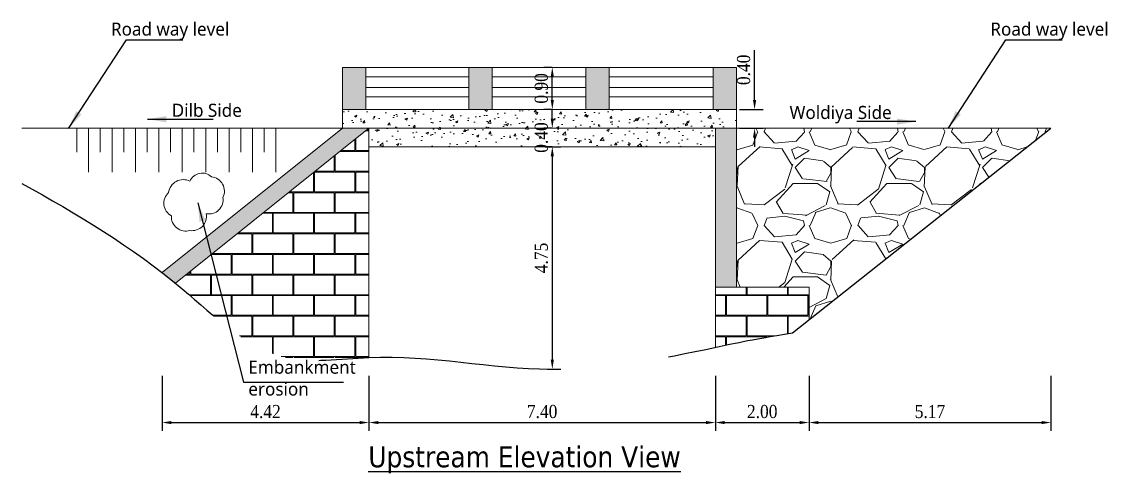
# Model space of a CAD drawing. Header units: inches. Extents: x 47 to 196, y 4 to 73.
# Drawn here: x 47.04 to 70.23, y 11.37 to 21.02 of the extents above; entities that cross this region are included whole.
import ezdxf

# ---------------------------------------------------------------- set-up
doc = ezdxf.new("R2010")
doc.units = ezdxf.units.IN
doc.header["$MEASUREMENT"] = 0
doc.linetypes.add('HIDDEN', pattern=[0.375, 0.25, -0.125])
for name, color, linetype, lineweight in [('Damage', 6, 'Continuous', 5), ('dima', 7, 'Continuous', 0), ('hach', 251, 'Continuous', 0), ('hand wall', 5, 'Continuous', 9), ('text', 1, 'Continuous', 0), ('wall', 4, 'Continuous', 13)]:
    doc.layers.add(name, color=color, linetype=linetype, lineweight=lineweight)
doc.layers.add('Ground', color=3, linetype='Continuous')
doc.layers.add('TEXT2', color=7, linetype='Continuous')
doc.styles.get("Standard").update_dxf_attribs({"font": 'GARA.TTF'})
doc.dimstyles.get("Standard").update_dxf_attribs({"dimtxt": 0.28, "dimasz": 0.2, "dimexe": 0.18, "dimexo": 0.0625, "dimgap": 0.09, "dimtad": 1, "dimzin": 0, "dimdsep": 46, "dimtxsty": 'Standard', "dimcen": 0.09, "dimclrd": 253, "dimclre": 23, "dimadec": 0, "dimazin": 0, "dimtfac": 1, "dimtix": 1, "dimtofl": 0, "dimtmove": 0, "dimatfit": 3, "dimfxl": 1, "dimfxlon": 1, "dimtolj": 1, "dimtzin": 0, "dimarcsym": 0})

# ---------------------------------------------------------------- blocks, each defined once
blk = doc.blocks.new('*D1')
at = {"layer": 'Defpoints', "color": 0}
for p in [(50.03888882284404, 15.65813705028928), (54.45637904691579, 13.84492598273678), (54.45637904691579, 12.45373263517052)]:
    blk.add_point(p, dxfattribs=at)
at = {"layer": 'dima', "color": 23, "lineweight": -2}
for p, q in [((50.03888882284404, 13.45373263517052), (50.03888882284404, 12.27373263517052)), ((54.45637904691579, 13.45373263517052), (54.45637904691579, 12.27373263517052))]:
    blk.add_line(p, q, dxfattribs=at)
at = {"layer": 'dima', "color": 253, "lineweight": -2}
blk.add_line((50.23888882284404, 12.45373263517052), (54.25637904691579, 12.45373263517052), dxfattribs=at)
at = {"layer": 'dima', "color": 253}
for points in [[(50.23888882284404, 12.48706596850386), (50.23888882284404, 12.42039930183719), (50.03888882284404, 12.45373263517052)], [(54.25637904691579, 12.48706596850386), (54.25637904691579, 12.42039930183719), (54.45637904691579, 12.45373263517052)]]:
    blk.add_solid(points, dxfattribs=at)
at = {"layer": 'dima', "color": 0, "insert": (52.24763393487991, 12.68675571782131), "char_height": 0.28, "attachment_point": 5}
blk.add_mtext('\\A1;4.42', dxfattribs=at)
blk = doc.blocks.new('*D2')
at = {"layer": 'Defpoints', "color": 0}
for p in [(61.85637904691581, 14.06221355368596), (54.45637904691579, 13.84492598273677), (61.85637904691581, 12.45373263524938)]:
    blk.add_point(p, dxfattribs=at)
at = {"layer": 'dima', "color": 23, "lineweight": -2}
for p, q in [((54.45637904691579, 13.45373263524938), (54.45637904691579, 12.27373263524938)), ((61.85637904691581, 13.45373263524938), (61.85637904691581, 12.27373263524938))]:
    blk.add_line(p, q, dxfattribs=at)
at = {"layer": 'dima', "color": 253, "lineweight": -2}
blk.add_line((54.6563790469158, 12.45373263524938), (61.6563790469158, 12.45373263524938), dxfattribs=at)
at = {"layer": 'dima', "color": 253}
for points in [[(54.6563790469158, 12.48706596858272), (54.6563790469158, 12.42039930191605), (54.45637904691579, 12.45373263524938)], [(61.6563790469158, 12.48706596858272), (61.6563790469158, 12.42039930191605), (61.85637904691581, 12.45373263524938)]]:
    blk.add_solid(points, dxfattribs=at)
at = {"layer": 'dima', "color": 0, "insert": (58.1563790469158, 12.6868599621295), "char_height": 0.28, "attachment_point": 5}
blk.add_mtext('\\A1;7.40', dxfattribs=at)
blk = doc.blocks.new('*D3')
at = {"layer": 'Defpoints', "color": 0}
for p in [(63.8563790469158, 14.65215922656396), (61.85637904691581, 14.06221355368597), (63.8563790469158, 12.45373263524939)]:
    blk.add_point(p, dxfattribs=at)
at = {"layer": 'dima', "color": 23, "lineweight": -2}
for p, q in [((61.85637904691581, 13.45373263524939), (61.85637904691581, 12.2737326352494)), ((63.8563790469158, 13.45373263524939), (63.8563790469158, 12.2737326352494))]:
    blk.add_line(p, q, dxfattribs=at)
at = {"layer": 'dima', "color": 253, "lineweight": -2}
blk.add_line((62.05637904691581, 12.45373263524939), (63.6563790469158, 12.45373263524939), dxfattribs=at)
at = {"layer": 'dima', "color": 253}
for points in [[(62.05637904691581, 12.48706596858273), (62.05637904691581, 12.42039930191606), (61.85637904691581, 12.45373263524939)], [(63.6563790469158, 12.48706596858273), (63.6563790469158, 12.42039930191606), (63.8563790469158, 12.45373263524939)]]:
    blk.add_solid(points, dxfattribs=at)
at = {"layer": 'dima', "color": 0, "insert": (62.85637904691581, 12.68685996212951), "char_height": 0.28, "attachment_point": 5}
blk.add_mtext('\\A1;2.00', dxfattribs=at)
blk = doc.blocks.new('*D4')
at = {"layer": 'Defpoints', "color": 0}
for p in [(69.02387581333251, 18.7449259826579), (63.8563790469158, 14.65215922656396), (69.02387581333251, 12.45373263517052)]:
    blk.add_point(p, dxfattribs=at)
at = {"layer": 'dima', "color": 23, "lineweight": -2}
for p, q in [((63.8563790469158, 13.45373263517052), (63.8563790469158, 12.27373263517052)), ((69.02387581333251, 13.45373263517052), (69.02387581333251, 12.27373263517052))]:
    blk.add_line(p, q, dxfattribs=at)
at = {"layer": 'dima', "color": 253, "lineweight": -2}
blk.add_line((64.0563790469158, 12.45373263517052), (68.8238758133325, 12.45373263517052), dxfattribs=at)
at = {"layer": 'dima', "color": 253}
for points in [[(64.0563790469158, 12.48706596850386), (64.0563790469158, 12.42039930183719), (63.8563790469158, 12.45373263517052)], [(68.8238758133325, 12.48706596850386), (68.8238758133325, 12.42039930183719), (69.02387581333251, 12.45373263517052)]]:
    blk.add_solid(points, dxfattribs=at)
at = {"layer": 'dima', "color": 0, "insert": (66.44012743012415, 12.68717269473866), "char_height": 0.28, "attachment_point": 5}
blk.add_mtext('\\A1;5.17', dxfattribs=at)
blk = doc.blocks.new('*D5')
at = {"layer": 'Defpoints', "color": 0}
for p in [(58.15637904691579, 18.34492598265791), (58.20876980010567, 13.59551044923492), (58.37286307114914, 13.59551044923492)]:
    blk.add_point(p, dxfattribs=at)
at = {"layer": 'dima', "color": 23, "lineweight": -2}
for p, q in [((58.21887904691579, 18.34492598265791), (58.55286307114915, 18.34492598265791)), ((58.27126980010567, 13.59551044923492), (58.55286307114914, 13.59551044923492))]:
    blk.add_line(p, q, dxfattribs=at)
at = {"layer": 'dima', "color": 253, "lineweight": -2}
blk.add_line((58.37286307114915, 18.14492598265791), (58.37286307114914, 13.79551044923492), dxfattribs=at)
at = {"layer": 'dima', "color": 253}
for points in [[(58.33952973781582, 18.14492598265791), (58.40619640448248, 18.14492598265791), (58.37286307114915, 18.34492598265791)], [(58.33952973781581, 13.79551044923492), (58.40619640448247, 13.79551044923492), (58.37286307114914, 13.59551044923492)]]:
    blk.add_solid(points, dxfattribs=at)
at = {"layer": 'dima', "color": 0, "insert": (58.13942301158101, 15.97021821594643), "char_height": 0.28, "attachment_point": 5, "rotation": 90}
blk.add_mtext('\\A1;4.75', dxfattribs=at)
blk = doc.blocks.new('*D6')
at = {"layer": 'Defpoints', "color": 0}
for p in [(58.37286307114914, 18.74492598265791), (58.37286307114914, 18.74492598265791), (58.37286307114914, 18.34492598265791)]:
    blk.add_point(p, dxfattribs=at)
at = {"layer": 'dima', "color": 253, "lineweight": -2}
for p, q in [((58.37286307114914, 18.94492598265791), (58.37286307114914, 19.14492598265791)), ((58.37286307114914, 18.14492598265791), (58.37286307114914, 17.94492598265791))]:
    blk.add_line(p, q, dxfattribs=at)
at = {"layer": 'dima', "color": 23, "lineweight": -2}
for p, q in [((58.37286307114914, 18.74492598265791), (58.19286307114914, 18.74492598265791)), ((58.37286307114914, 18.34492598265791), (58.19286307114914, 18.34492598265791))]:
    blk.add_line(p, q, dxfattribs=at)
at = {"layer": 'dima', "color": 253}
for points in [[(58.33952973781581, 18.94492598265791), (58.40619640448247, 18.94492598265791), (58.37286307114914, 18.74492598265791)], [(58.33952973781581, 18.14492598265791), (58.40619640448247, 18.14492598265791), (58.37286307114914, 18.34492598265791)]]:
    blk.add_solid(points, dxfattribs=at)
at = {"layer": 'dima', "color": 0, "insert": (58.13973574426901, 18.54492598265792), "char_height": 0.28, "attachment_point": 5, "rotation": 90}
blk.add_mtext('\\A1;0.40', dxfattribs=at)
blk = doc.blocks.new('*D7')
at = {"layer": 'Defpoints', "color": 0}
for p in [(58.3728630711491, 20.0449259826579), (58.3728630711491, 20.0449259826579), (58.3728630711491, 19.14492598265791)]:
    blk.add_point(p, dxfattribs=at)
at = {"layer": 'dima', "color": 23, "lineweight": -2}
for p, q in [((58.3728630711491, 20.0449259826579), (58.1928630711491, 20.0449259826579)), ((58.3728630711491, 19.14492598265791), (58.1928630711491, 19.14492598265791))]:
    blk.add_line(p, q, dxfattribs=at)
at = {"layer": 'dima', "color": 253, "lineweight": -2}
blk.add_line((58.3728630711491, 19.34492598265791), (58.3728630711491, 19.84492598265791), dxfattribs=at)
at = {"layer": 'dima', "color": 253}
for points in [[(58.33952973781577, 19.84492598265791), (58.40619640448243, 19.84492598265791), (58.3728630711491, 20.0449259826579)], [(58.33952973781577, 19.34492598265791), (58.40619640448243, 19.34492598265791), (58.3728630711491, 19.14492598265791)]]:
    blk.add_solid(points, dxfattribs=at)
at = {"layer": 'dima', "color": 0, "insert": (58.13973574426897, 19.59492598265792), "char_height": 0.28, "attachment_point": 5, "rotation": 90}
blk.add_mtext('\\A1;0.90', dxfattribs=at)
blk = doc.blocks.new('*D36')
at = {"layer": 'Defpoints', "color": 0}
for p in [(62.30637904691582, 19.14492598265791), (62.69384861219238, 19.14492598265791), (62.3063790469158, 18.74492598265791)]:
    blk.add_point(p, dxfattribs=at)
at = {"layer": 'dima', "color": 253, "lineweight": -2}
for p, q in [((62.69384861219238, 19.34492598265791), (62.69384861219238, 20.41418882703617)), ((62.69384861219238, 18.54492598265791), (62.69384861219238, 18.34492598265791))]:
    blk.add_line(p, q, dxfattribs=at)
at = {"layer": 'dima', "color": 23, "lineweight": -2}
for p, q in [((62.36887904691582, 19.14492598265791), (62.87384861219238, 19.14492598265791)), ((62.3688790469158, 18.74492598265791), (62.87384861219238, 18.74492598265791))]:
    blk.add_line(p, q, dxfattribs=at)
at = {"layer": 'dima', "color": 253}
for points in [[(62.66051527885904, 19.34492598265791), (62.72718194552571, 19.34492598265791), (62.69384861219238, 19.14492598265791)], [(62.66051527885904, 18.54492598265791), (62.72718194552571, 18.54492598265791), (62.69384861219238, 18.74492598265791)]]:
    blk.add_solid(points, dxfattribs=at)
at = {"layer": 'dima', "color": 0, "insert": (62.46072128531225, 19.9914412469915), "char_height": 0.28, "attachment_point": 5, "rotation": 90}
blk.add_mtext('\\A1;0.40', dxfattribs=at)

msp = doc.modelspace()

# ---------------------------------------------------------------- hatches: boundary and pattern name
at = {"layer": 'hach'}
h = msp.add_hatch(dxfattribs=at)
h.set_pattern_fill('AR-SAND', color=256, scale=0.098, style=0)
h.set_pattern_definition([(37.50000000000001, (53.89069362196656, 19.1449259826579), (-0.0061733490947416, 0.1888287293632896), [0, -0.14896, 0, -0.1666, 0, -0.15925]), (7.499999999999999, (53.89069362196656, 19.1449259826579), (0.1734381171162373, 0.2765703143925146), [0, -0.08036, 0, -0.13426, 0, -0.05145]), (327.5, (53.77015362196656, 19.1449259826579), (0.3051859024516465, 0.0005545872466225208), [0, -0.049, 0, -0.1764, 0, -0.2303]), (317.5, (53.77015362196656, 19.1449259826579), (0.2946004072480847, 0.08601220536355642), [0, -0.0245, 0, -0.11564, 0, -0.1323])])
h.paths.add_polyline_path([(53.89069362196656, 19.14492598265791), (54.39069362196656, 19.14492598265791), (54.39069362196656, 20.0449259826579), (53.89069362196656, 20.0449259826579)])
h.paths.add_polyline_path([(56.59069362196657, 19.14492598265791), (57.09069362196657, 19.14492598265791), (57.09069362196657, 20.0449259826579), (56.59069362196657, 20.0449259826579)])
h.paths.add_polyline_path([(59.59069362196657, 20.0449259826579), (59.09069362196657, 20.0449259826579), (59.09069362196657, 19.14492598265791), (59.59069362196656, 19.14492598265791)])
h.paths.add_polyline_path([(62.30637904691582, 20.04492598265791), (61.80637904691582, 20.04492598265791), (61.80637904691582, 19.14492598265791), (62.30637904691583, 19.14492598265791)])
h.paths.add_polyline_path([(57.92660841738885, 19.19217840261324), (57.92660841738885, 19.9976735627026), (58.35286307114909, 19.9976735627026), (58.35286307114909, 19.19217840261324)], flags=9)
h = msp.add_hatch(dxfattribs=at)
h.set_pattern_fill('AR-CONC', color=256, scale=0.075, style=0)
h.set_pattern_definition([(49.99999999999999, (53.89069362196654, 18.34492598265791), (0.5379451369505651, -0.04706410123694633), [0.05624999999999999, -0.61875]), (355, (53.89069362196654, 18.34492598265791), (-0.10406350020975, 0.5641441002750088), [0.045, -0.4949999999999999]), (100.4514, (53.93552238196654, 18.34100397765791), (0.4338820362855162, 0.5170796565457152), [0.0478051425, -0.5258565839999999]), (46.18420000000001, (53.89069362196654, 18.49492598265791), (0.8004307864692333, -0.1241392607467636), [0.08437499999999999, -0.928125]), (96.6356, (53.95739618071654, 18.48458100240791), (0.7009970291615275, 0.7305884031753312), [0.07170771599999999, -0.7887847499999999]), (351.1842, (53.89069362196654, 18.49492598265791), (0.7009964588502203, 0.7305889506939934), [0.0675, -0.7425]), (21, (53.96569362196654, 18.45742598265791), (0.4476802890888462, -0.3019641679990041), [0.05624999999999999, -0.61875]), (326.0000000000001, (53.96569362196654, 18.45742598265791), (0.1824864989411863, 0.5438625337851397), [0.045, -0.4949999999999999]), (71.4514, (54.00300029671654, 18.43226227815791), (0.6301669714361174, 0.2418978725324643), [0.0478051425, -0.5258565839999999]), (37.50000000000001, (53.89069362196654, 18.34492598265791), (0.009119891487968, 0.2496703903734836), [0, -0.4889999999999999, 0, -0.5025, 0, -0.496875]), (7.499999999999999, (53.89069362196654, 18.34492598265791), (0.1973021530816114, 0.2958087839117702), [0, -0.2865, 0, -0.47775, 0, -0.189375]), (327.5, (53.72344362196654, 18.34492598265791), (0.4003668271293068, -0.01691615380078485), [0, -0.1875, 0, -0.585, 0, -0.77625]), (317.5, (53.64844362196654, 18.34492598265791), (0.4373896270067897, 0.07507873674923822), [0, -0.24375, 0, -0.3885, 0, -0.5512499999999999])])
h.paths.add_polyline_path([(54.4563790469158, 18.74492598265791), (54.4563790469158, 18.34492598265791), (61.85637904691579, 18.34492598265791), (61.85637904691579, 18.74492598265791)])
h.paths.add_polyline_path([(53.89069362196656, 19.1449259826579), (53.89069362196654, 18.74492598265791), (62.30637904691581, 18.74492598265791), (62.30637904691582, 19.14492598265791)])
h = msp.add_hatch(dxfattribs=at)
h.set_pattern_fill('AR-SAND', color=256, scale=0.055, style=0)
h.set_pattern_definition([(37.50000000000001, (49.6480529348473, 15.34492598265791), (-0.003464634696028449, 0.1059753072957237), [0, -0.08360000000000001, 0, -0.0935, 0, -0.089375]), (7.499999999999999, (49.6480529348473, 15.34492598265791), (0.097337718789725, 0.1552180335876357), [0, -0.04509999999999999, 0, -0.07535, 0, -0.028875]), (327.5, (49.5804029348473, 15.34492598265791), (0.1712778023963322, 0.0003112479445330474), [0, -0.0275, 0, -0.099, 0, -0.12925]), (317.5, (49.5804029348473, 15.34492598265791), (0.1653369632514761, 0.0482721560713837), [0, -0.01375, 0, -0.0649, 0, -0.07425000000000001])])
h.paths.add_polyline_path([(62.30637904691581, 18.34492598265791), (61.85637904691579, 18.34492598265791), (61.85637904691581, 15.34492598265791), (62.30637904691581, 15.34492598265791)])
h.paths.add_polyline_path([(62.3063790469158, 18.74492598265791), (61.8563790469158, 18.74492598265792), (61.85637904691579, 18.34492598265791), (62.30637904691581, 18.34492598265791)])
h.paths.add_polyline_path([(50.03879743643715, 15.65806381434819), (50.13712049927266, 15.58113082021023), (50.25603619784188, 15.48606201998722), (50.32229222535858, 15.43191971371591), (54.4563790469158, 18.74492598265791), (53.89069362196655, 18.74492598265791)])
h = msp.add_hatch(dxfattribs=at)
h.set_pattern_fill('AR-B816C', color=256, scale=0.055, style=0)
h.set_pattern_definition([(0, (50.21373835979651, 13.8449259826579), (0.44, 0.44), [0.859375, -0.020625]), (0, (49.77373835979651, 13.8655509826579), (0.44, 0.44), [0.859375, -0.020625]), (90, (50.21373835979651, 13.8449259826579), (-0.4399999999999999, 0.44), [-0.460625, 0.419375]), (90, (50.19311335979651, 13.8449259826579), (-0.4399999999999999, 0.44), [-0.460625, 0.419375])])
h.paths.add_polyline_path([(50.32214464800805, 15.43180144704458), (50.4062279631842, 15.36296144286129), (50.56737145680869, 15.22700227742868), (50.72772543745075, 15.08873961524318), (50.88776115194408, 14.94973926855119), (51.04795498870291, 14.81158400746742), (51.20878333614545, 14.67585660210392), (51.37072258268979, 14.5441398225728), (51.53424911675233, 14.41801643898737), (51.69983932675056, 14.29906922146023), (51.86796960110097, 14.18888094010459), (52.03911632822095, 14.08903436503312), (52.21375589652783, 14.00111226635848), (52.39236469443858, 13.92669741419355), (52.57541911037034, 13.86737257865118), (52.67409791754471, 13.84492598265792), (54.45637904691578, 13.84492598265791), (54.45637904691579, 18.74492598265792)])
h.paths.add_polyline_path([(61.85637904691579, 14.06222243149003), (61.87421092430005, 14.06604837198338), (61.96501017194169, 14.08559868221114), (62.058760917591, 14.10566191410577), (62.1583073234241, 14.12662744685855), (62.26649355160217, 14.14888465966215), (62.38616376429278, 14.17282293170663), (62.52016212365418, 14.19883164218415), (62.67133279185342, 14.22730017028577), (62.8425199310613, 14.25861789520402), (63.03656770343032, 14.29317419612884), (63.2563202711328, 14.33135845225216), (63.5046217963324, 14.3735600427659), (63.85637904691579, 14.65215922656395), (63.85637904691579, 15.34492598265791), (61.85637904691581, 15.34492598265791)])
h = msp.add_hatch(dxfattribs=at)
h.set_pattern_fill('GRAVEL', color=256, scale=2, style=0)
h.set_pattern_definition([(228.0128, (63.74637904691581, 16.65215922656395), (-15.99999646431632, -18.00000268321449), [0.269072, -26.638176]), (184.9697, (63.56637904691581, 16.45215922656395), (24.00000210303527, 1.999982614014104), [0.461736, -45.71185]), (132.5104, (63.10637904691581, 16.41215922656395), (19.99998143669362, -22.0000173477424), [0.325576, -32.232064]), (267.2737, (62.32637904691582, 15.91215922656395), (1.999992035454381, 40.00000058994694), [0.420476, -41.627116]), (292.8337, (62.30637904691581, 15.49215922656396), (-10.00001981087428, 23.99999282355555), [0.41231, -40.818746]), (357.2737, (62.46637904691581, 15.11215922656395), (-40.00000058994694, 1.999992035454383), [0.420476, -41.627116]), (37.6942, (62.88637904691581, 15.09215922656395), (-26.00001469123595, -19.99998081032106), [0.5560579999999999, -55.049698]), (72.2553, (63.32637904691582, 15.43215922656395), (14.00002152541082, 43.99999246247837), [0.524976, -51.972642]), (121.4296, (63.48637904691581, 15.93215922656395), (-16.00001646835273, 25.99999007298513), [0.4219, -41.768146]), (175.2364, (63.26637904691582, 16.29215922656395), (22.00000189263917, -1.999983065322521), [0.481664, -23.601526]), (222.3974, (62.78637904691581, 16.33215922656395), (-24.00001470214647, -21.99998416402824), [0.622896, -61.66675]), (138.8141, (64.30637904691582, 15.89215922656395), (-14.00000589361143, 11.99999462668551), [0.212602, -21.047688]), (171.4692, (64.14637904691581, 16.03215922656396), (25.99999656963026, -4.000015820079581), [0.4044739999999999, -40.04302199999999]), (225, (63.74637904691581, 16.09215922656395), (-2.220446049250313e-16, -2.000000618897904), [0.282842, -2.545584]), (203.1986, (63.60637904691581, 16.33215922656395), (9.99999946133415, 4.000002650529708), [0.152316, -15.07923]), (291.8014, (63.46637904691581, 16.27215922656395), (-1.999999821001297, 6.00000054602154), [0.215406, -10.554924]), (30.9638, (63.54637904691582, 16.07215922656395), (5.999996044575996, 4.000004967081465), [0.3498579999999999, -11.312046]), (161.5651, (63.84637904691581, 16.25215922656395), (4.000000869185924, -1.999996806445415), [0.252982, -6.071574]), (16.38950000000001, (62.30637904691581, 16.27215922656395), (20.00000439682392, 5.999985419635941), [0.3544, -35.08569]), (70.3462, (62.64637904691582, 16.37215922656395), (-7.999990494743491, -22.00000427121245), [0.297322, -29.434816]), (293.1986, (63.84637904691581, 16.65215922656395), (-4.000002650529708, 9.99999946133415), [0.30463, -14.926916]), (343.6105, (63.96637904691581, 16.37215922656395), (-20.00000439682391, 5.999985419635947), [0.3543999999999999, -35.08568999999999]), (339.444, (62.30637904691581, 15.03215922656396), (-10.00000368908485, 3.999991992843169), [0.34176, -16.746248]), (294.7751, (62.62637904691582, 14.91215922656395), (-9.999984378490339, 22.00000684367824), [0.2863559999999999, -28.349286]), (66.80140000000002, (63.86637904691582, 14.65215922656395), (4.000002650529709, 9.99999946133415), [0.30463, -14.926916]), (17.354, (63.98637904691581, 14.93215922656395), (-26.00000403819367, -7.999989004518237), [0.3352619999999999, -33.19084799999999]), (69.444, (62.88637904691581, 14.65215922656395), (-3.999991992843174, -10.00000368908484), [0.17088, -16.917128]), (101.3099, (63.74637904691581, 14.65215922656395), (-1.999995264323211, 8.000001504461904), [0.10198, -10.096058]), (165.9638, (63.72637904691582, 14.75215922656395), (6.000001091979479, -1.999996114722491), [0.41231, -7.8339]), (186.009, (63.32637904691582, 14.85215922656396), (19.99999950181208, 1.999998634963683), [0.3821, -37.827846]), (303.6901, (63.54637904691582, 15.89215922656395), (-2.000002669014382, 3.999999115542321), [0.288444, -6.922658]), (353.1572, (63.70637904691581, 15.65215922656395), (33.9999987309571, -4.000015995849522), [0.503588, -49.855126]), (60.94540000000001, (64.20637904691581, 15.59215922656395), (-8.000000054398559, -14.00000076913937), [0.205912, -20.385348]), (90, (64.30637904691582, 15.77215922656395), (-2, 2), [0.12, -1.88]), (120.2564, (63.28637904691581, 14.91215922656395), (7.999989773605388, -14.00000491170947), [0.277848, -27.50704]), (48.01279999999999, (63.14637904691582, 15.15215922656395), (15.99999646431632, 18.0000026832145), [0.538144, -26.369104]), (0, (63.50637904691582, 15.55215922656395), (2, 2), [0.52, -1.48]), (325.3048, (64.02637904691582, 15.55215922656395), (-19.99998851797505, 14.00001721918892), [0.316228, -31.306548]), (254.0546, (64.28637904691581, 15.37215922656395), (-1.999999778592762, -8.000000253304302), [0.291204, -14.269016]), (207.646, (64.20637904691581, 15.09215922656395), (-37.99999161435918, -20.00001542633836), [0.47413, -46.938948]), (175.4261, (63.78637904691581, 14.87215922656395), (-26.00000111662427, 1.999989602322168), [0.5015979999999999, -49.65814799999999])])
h.paths.add_polyline_path([(62.30637904691581, 15.34492598265791), (63.85637904691579, 15.34492598265791), (63.85637904691579, 14.65215922656395), (69.02387581333252, 18.7449259826579), (62.30637904691581, 18.7449259826579), (62.30637904691581, 18.34492598265791)])

# ---------------------------------------------------------------- linework, layer by layer
at = {"layer": 'Damage'}
msp.add_lwpolyline([(50.63121627126702, 17.61190600808391, 0.52056705), (50.17893473070876, 17.3686312982021, 0.52056705), (50.2369186627916, 16.87049723921416, 0.52056705), (50.63121627126702, 16.55771537244368, 0.52056705), (50.97912434440263, 16.9168351176545, 0.52056705), (51.33862980137292, 17.26437022364109, 0.52056705), (51.09509370211435, 17.70458176496459, 0.52056705)], format="xyb", close=True, dxfattribs=at)
at = {"layer": 'Ground'}
msp.add_line((63.50462179633238, 14.3735600427659), (69.02387581333251, 18.7449259826579), dxfattribs=at)
at = {"layer": 'Ground', "linetype": 'HIDDEN', "ltscale": 20}
msp.add_open_spline([(47.04038337730492, 17.56293489241422), (48.21806621795982, 16.91721101140207), (50.13196146035114, 15.77945282711179), (52.3014620470407, 13.56762411210684), (55.20110760539649, 14.03927639968557), (58.2064112208365, 13.33427364835472), (61.0095684258789, 13.87243801496986), (62.53681271669234, 14.21071834984934), (63.50462179633237, 14.3735600427659)], degree=3, knots=[1.036372659962672, 1.036372659962672, 1.036372659962672, 1.036372659962672, 5.120880066749099, 7.759958484836094, 9.552224860752457, 13.44753375443367, 16.96934958813849, 17.95014291787866, 17.95014291787866, 17.95014291787866, 17.95014291787866], dxfattribs=at)
at = {"layer": 'hach'}
for p, q in [((53.89069362196656, 18.74492598265791), (47.04038337730492, 18.74492598265791)), ((48.21943388621344, 18.74492598265791), (48.21943388621344, 18.23436268083312)), ((48.46943388621344, 18.74492598265791), (48.46943388621344, 17.8035731370244)), ((48.71943388621344, 18.74492598265791), (48.71943388621344, 18.23436268083312)), ((48.96943388621344, 18.74492598265791), (48.96943388621344, 17.8035731370244)), ((49.21943388621344, 18.74492598265791), (49.21943388621344, 18.23436268083312)), ((49.46943388621344, 18.74492598265791), (49.46943388621344, 17.8035731370244)), ((49.71943388621344, 18.74492598265791), (49.71943388621344, 18.23436268083312)), ((49.96943388621344, 18.74492598265791), (49.96943388621344, 17.8035731370244)), ((50.21943388621344, 18.74492598265791), (50.21943388621344, 18.23436268083312)), ((50.46943388621344, 18.74492598265791), (50.46943388621344, 17.8035731370244)), ((50.71943388621344, 18.74492598265791), (50.71943388621344, 18.23436268083312)), ((50.96943388621344, 18.74492598265791), (50.96943388621344, 17.8035731370244)), ((51.21943388621344, 18.74492598265791), (51.21943388621344, 18.23436268083312)), ((51.46943388621344, 18.74492598265791), (51.46943388621344, 17.8035731370244)), ((51.71943388621344, 18.74492598265791), (51.71943388621344, 18.23436268083312)), ((51.96943388621344, 18.74492598265791), (51.96943388621344, 17.8035731370244)), ((52.21943388621344, 18.74492598265791), (52.21943388621344, 18.23436268083312)), ((52.46943388621344, 18.74492598265791), (52.46943388621344, 17.8035731370244)), ((62.30637904691581, 18.7449259826579), (69.02387581333251, 18.7449259826579))]:
    msp.add_line(p, q, dxfattribs=at)
at = {"layer": 'hand wall'}
for p, q in [((54.39069362196656, 20.0449259826579), (56.59069362196657, 20.0449259826579)), ((57.09069362196657, 20.0449259826579), (59.09069362196657, 20.0449259826579)), ((59.59069362196657, 20.0449259826579), (61.80637904691582, 20.04492598265791)), ((54.39069362196656, 19.8449259826579), (56.59069362196657, 19.8449259826579)), ((57.09069362196657, 19.8449259826579), (59.09069362196657, 19.8449259826579)), ((59.59069362196657, 19.8449259826579), (61.80637904691582, 19.8449259826579)), ((54.39069362196656, 19.61637367946548), (56.59069362196657, 19.61637367946548)), ((57.09069362196657, 19.61637367946548), (59.09069362196656, 19.61637367946549)), ((59.59069362196656, 19.61637367946549), (61.80637904691581, 19.61637367946549)), ((54.39069362196656, 19.41637367946548), (56.59069362196657, 19.41637367946548)), ((57.09069362196657, 19.41637367946548), (59.09069362196656, 19.41637367946548)), ((59.59069362196656, 19.41637367946548), (61.80637904691581, 19.41637367946549))]:
    msp.add_line(p, q, dxfattribs=at)
at = {"layer": 'wall'}
for p, q in [((53.89069362196656, 20.0449259826579), (54.39069362196656, 20.0449259826579)), ((53.89069362196656, 19.1449259826579), (53.89069362196656, 20.0449259826579)), ((54.39069362196656, 19.1449259826579), (54.39069362196656, 20.0449259826579)), ((56.59069362196657, 19.1449259826579), (56.59069362196657, 20.0449259826579)), ((56.59069362196657, 20.0449259826579), (57.09069362196657, 20.0449259826579)), ((57.09069362196657, 19.1449259826579), (57.09069362196657, 20.0449259826579)), ((59.09069362196657, 19.1449259826579), (59.09069362196657, 20.0449259826579)), ((59.09069362196657, 20.0449259826579), (59.59069362196656, 20.0449259826579)), ((59.59069362196657, 19.1449259826579), (59.59069362196657, 20.0449259826579)), ((61.80637904691582, 19.14492598265791), (61.80637904691582, 20.04492598265791)), ((61.80637904691582, 20.04492598265791), (62.3063790469158, 20.04492598265791)), ((62.30637904691582, 19.14492598265791), (62.30637904691582, 20.04492598265791)), ((53.89069362196656, 19.1449259826579), (62.3063790469158, 19.14492598265791)), ((53.89069362196655, 18.74492598265791), (53.89069362196656, 19.1449259826579)), ((62.30637904691582, 18.74492598265791), (62.30637904691582, 19.14492598265791)), ((53.89069362196655, 18.74492598265791), (50.03888882284404, 15.65813705028928)), ((54.45637904691579, 18.74492598265791), (50.32245495826372, 15.43205012586211)), ((53.89069362196656, 18.74492598265791), (62.3063790469158, 18.74492598265791)), ((54.4563790469158, 18.74492598265792), (54.45637904691579, 13.84492598265791)), ((61.8563790469158, 18.74492598265791), (61.85637904691581, 14.06221355368597)), ((62.30637904691582, 18.74492598265791), (62.30637904691581, 15.34492598265791)), ((54.45637904691579, 18.34492598265791), (61.8563790469158, 18.34492598265791)), ((61.8563790469158, 15.34492598265791), (63.85637904691579, 15.34492598265791)), ((63.85637904691579, 15.34492598265791), (63.8563790469158, 14.65215922656396))]:
    msp.add_line(p, q, dxfattribs=at)

# ---------------------------------------------------------------- texts
at = {"layer": 'text', "char_height": 0.28, "attachment_point": 1}
for s, insert, width in [('{\\fSegoe UI|b0|i0|c0|p34;Road way level}', (48.94712239739545, 21.0021953579757), 5.136595778254399), ('{\\fSegoe UI|b0|i0|c0|p34;Road way level}', (67.7296380986941, 21.0021953579757), 5.136595778254399), ('{\\fSegoe UI|b0|i0|c0|p34;Dilb Side}', (50.24458990852253, 19.26751880720492), 5.136595778254399), ('{\\fSegoe UI|b0|i0|c0|p34;Woldiya Side}', (63.44049577688287, 19.22044126935916), 5.136595778254399), ('{\\fSegoe UI|b0|i0|c0|p34;Embankment erosion}', (51.88054617906084, 13.7770333574623), 1.135865545991237)]:
    msp.add_mtext(s, dxfattribs=dict(at, insert=insert, width=width))
at = {"layer": 'TEXT2', "insert": (54.44325511676084, 11.94748358648066), "char_height": 0.45, "width": 9.549853629701346, "attachment_point": 1}
msp.add_mtext('{\\fTahoma|b0|i0|c0|p34;\\LUpstream Elevation View}', dxfattribs=at)

# ---------------------------------------------------------------- dimensions: what is measured, and where the dimension line sits
at = {"layer": 'dima'}
dim = msp.add_linear_dim(base=(62.69384861219238, 19.14492598265791), p1=(62.3063790469158, 18.74492598265791), p2=(62.30637904691582, 19.14492598265791), angle=90, dimstyle='Standard', dxfattribs=at)
dim.commit()
dim.dimension.update_dxf_attribs({"geometry": '*D36', "text_midpoint": (62.69384861219237, 19.9914412469915), "dimtype": 160})
for base, p1, p2, picture, middle in [((58.3728630711491, 20.0449259826579), (58.3728630711491, 19.14492598265791), (58.3728630711491, 20.0449259826579), '*D7', (58.13973574426897, 19.59492598265792)), ((58.37286307114914, 18.74492598265791), (58.37286307114914, 18.34492598265791), (58.37286307114914, 18.74492598265791), '*D6', (58.13973574426901, 18.54492598265792)), ((58.37286307114914, 13.59551044923492), (58.15637904691579, 18.34492598265791), (58.20876980010567, 13.59551044923492), '*D5', (58.13942301158101, 15.97021821594643))]:
    dim = msp.add_linear_dim(base=base, p1=p1, p2=p2, angle=90, dimstyle='Standard', dxfattribs=at)
    dim.commit()
    dim.dimension.update_dxf_attribs({"geometry": picture, "text_midpoint": middle})
for base, p1, p2, picture, middle in [((69.02387581333251, 12.45373263517052), (63.8563790469158, 14.65215922656396), (69.02387581333251, 18.7449259826579), '*D4', (66.44012743012415, 12.68717269473866)), ((54.45637904691579, 12.45373263517052), (50.03888882284404, 15.65813705028928), (54.45637904691579, 13.84492598273678), '*D1', (52.24763393487991, 12.68675571782131)), ((63.8563790469158, 12.45373263524939), (61.85637904691581, 14.06221355368597), (63.8563790469158, 14.65215922656396), '*D3', (62.85637904691581, 12.68685996212951)), ((61.85637904691581, 12.45373263524938), (54.45637904691579, 13.84492598273677), (61.85637904691581, 14.06221355368596), '*D2', (58.1563790469158, 12.6868599621295))]:
    dim = msp.add_linear_dim(base=base, p1=p1, p2=p2, dimstyle='Standard', dxfattribs=at)
    dim.commit()
    dim.dimension.update_dxf_attribs({"geometry": picture, "text_midpoint": middle})

# ---------------------------------------------------------------- leaders
for points, override in [([(48.04212708043831, 18.73867974944302), (49.28044640802872, 20.63578535163249), (50.4829546196714, 20.63578535163249)], {"dimasz": 0.4, "dimtad": 0}), ([(66.82464278173696, 18.73867974944301), (68.06296210932737, 20.63578535163248), (69.26547032097005, 20.63578535163248)], {"dimasz": 0.4, "dimtad": 0}), ([(49.72678457895398, 18.93627190479053), (51.12982959243834, 18.93627190479053)], {"dimasz": 0.4, "dimtad": 0}), ([(66.13632255281145, 18.88535115442408), (64.88035230021471, 18.88535115442408)], {"dimasz": 0.4, "dimtad": 0}), ([(50.80287248748323, 17.14881081836279), (51.77632537277077, 13.32019324875267), (53.90996800022924, 13.32019324875267)], {"dimasz": 0.4, "dimgap": 0.09, "dimtad": 0})]:
    msp.add_leader(points, dimstyle='Standard', override=override)

doc.saveas('drawing.dxf')
